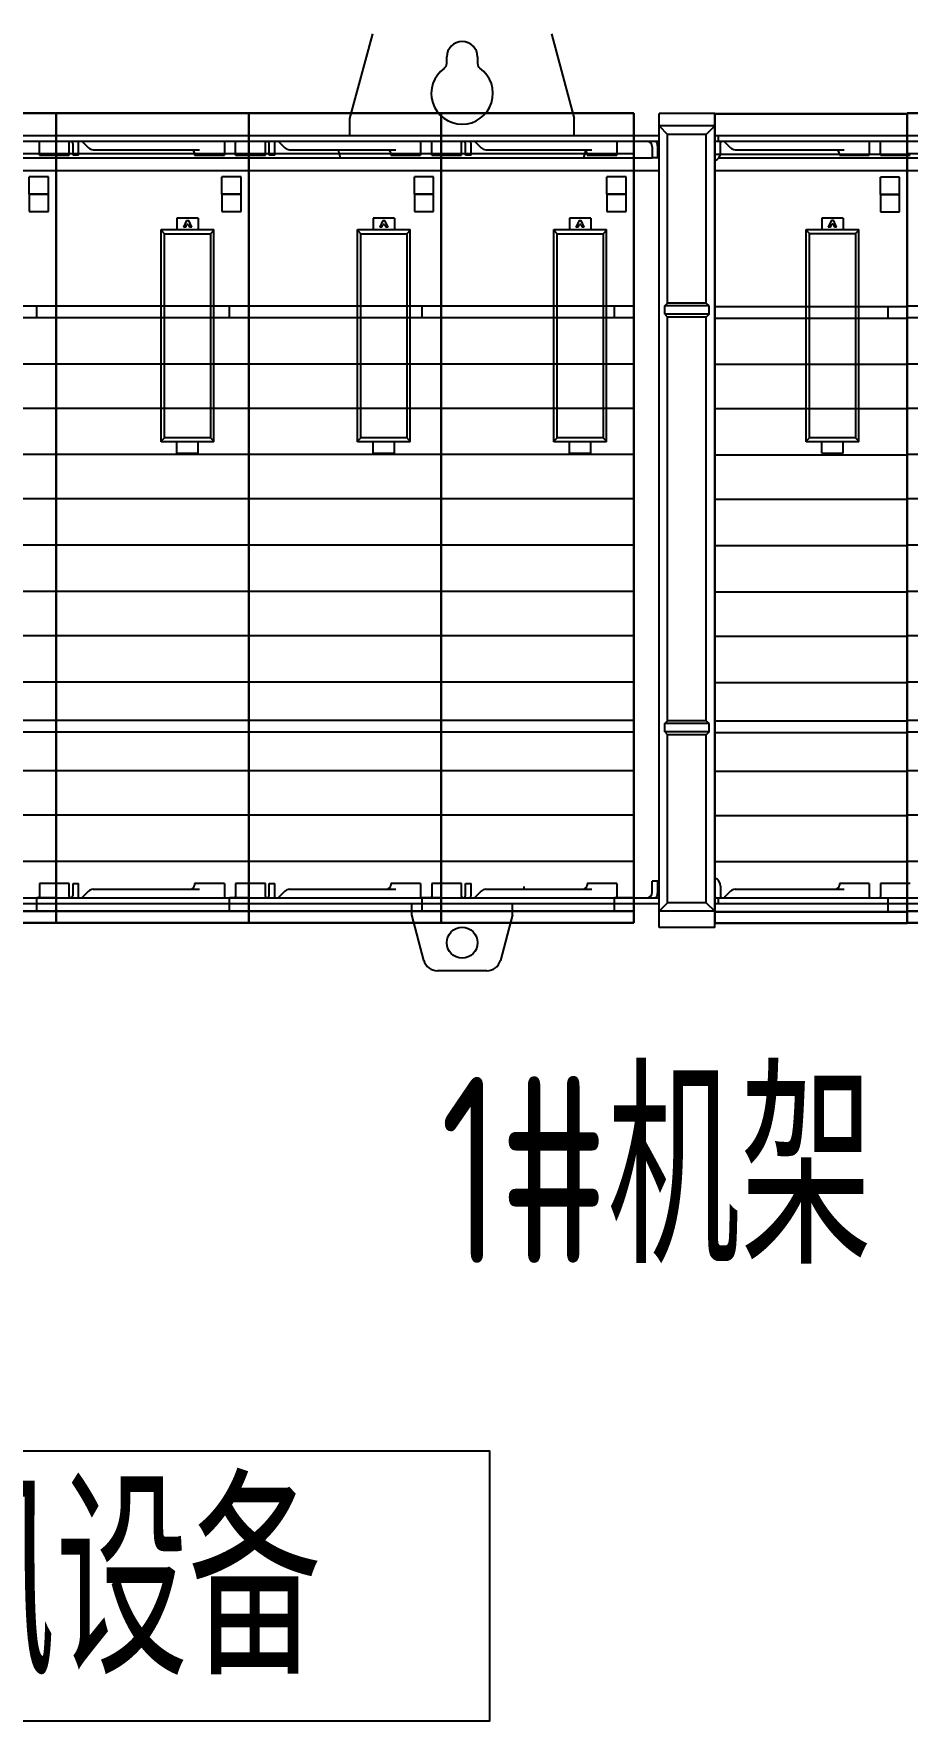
# Model space of a CAD drawing. Header units: millimetres. Extents: x 30557 to 235556, y -116603 to -73383.
# Drawn here: x 36311.9 to 36499.2, y -74812.3 to -74450.3 of the extents above; entities that cross this region are included whole.
import ezdxf

# ---------------------------------------------------------------- set-up
doc = ezdxf.new("R2010")
doc.units = ezdxf.units.MM
doc.layers.add('DRAW', color=7, linetype='Continuous')
doc.styles.add('supcon', font='sceie.shx', dxfattribs={"width": 0.75, "height": 40, "bigfont": 'sceic.shx'})

# ---------------------------------------------------------------- blocks, each defined once
blk = doc.blocks.new('1756-IO-Z')
for p, q in [((0, -142.68), (0, 0)), ((0, 0), (34.42, 0)), ((34.42, 0), (0, 0)), ((0, 0), (0, -142.68)), ((34.42, 0), (0, 0)), ((34.42, 0), (34.42, -142.68)), ((34.42, -142.68), (34.42, 0)), ((0, -7.24), (34.42, -7.24)), ((29.61, -14.47), (29.61, -11.38)), ((33.05, -11.38), (29.61, -11.38)), ((33.05, -14.47), (33.05, -11.38)), ((33.05, -14.47), (29.61, -14.47)), ((29.61, -14.47), (29.61, -17.58)), ((29.61, -14.47), (33.05, -14.47)), ((29.61, -14.47), (29.61, -17.58)), ((33.05, -17.58), (33.05, -14.47)), ((33.05, -17.58), (33.05, -14.47)), ((29.61, -17.58), (33.05, -17.58)), ((29.61, -17.58), (33.05, -17.58)), ((0, -34.47), (34.42, -34.47)), ((30.98, -36.54), (30.98, -34.47)), ((0, -36.54), (34.42, -36.54)), ((0, -44.81), (34.42, -44.81)), ((0, -52.73), (34.42, -52.73)), ((0, -61), (34.42, -61)), ((0, -68.93), (34.42, -68.93)), ((0, -77.2), (34.42, -77.2)), ((0, -85.47), (34.42, -85.47)), ((0, -93.4), (34.42, -93.4)), ((0, -101.68), (34.42, -101.68)), ((0, -108.56), (34.42, -108.56)), ((0, -110.63), (34.42, -110.63)), ((0, -117.53), (34.42, -117.53)), ((0, -125.45), (34.42, -125.45)), ((0, -133.72), (34.42, -133.72)), ((30.98, -142.68), (30.98, -140.27)), ((34.42, -140.27), (30.98, -140.27)), ((34.42, -142.68), (0, -142.68)), ((0, -142.68), (34.42, -142.68)), ((0, -144.74), (0, -142.68)), ((0, -142.68), (0, -144.74)), ((34.42, -144.74), (0, -144.74)), ((0, -144.74), (34.42, -144.74)), ((34.42, -144.74), (34.42, -142.68)), ((34.42, -142.68), (34.42, -144.74))]:
    blk.add_line(p, q)
blk = doc.blocks.new('1756-A13-Z')
at = {"color": 7, "linetype": 'Continuous'}
for p, q in [((181.91, 7.03), (185.98, 22.21)), ((217.93, 22.21), (222, 7.03)), ((199.2, 16.86), (199.2, 18.05)), ((204.71, 18.05), (204.71, 16.86)), ((181.91, 4.02), (181.91, 7.03)), ((222, 4.02), (222, 7.03)), ((237.19, -137.6), (237.19, 7.92)), ((247.11, 7.92), (237.19, 7.92)), ((247.11, -137.6), (247.11, 7.92)), ((26.36, 4.02), (237.19, 4.02)), ((237.19, 5.72), (238.69, 4.22)), ((247.11, 5.72), (237.19, 5.72)), ((238.69, -25.95), (238.69, 4.22)), ((245.61, 4.22), (238.69, 4.22)), ((247.11, 5.72), (245.61, 4.22)), ((245.61, -25.95), (245.61, 4.22)), ((247.11, 4.02), (492.91, 4.02)), ((247.71, 4.02), (247.71, 3.02)), ((26.36, 3.02), (237.19, 3.02)), ((27.45, 0), (235.93, 0)), ((126.39, 0.47), (126.39, 2.77)), ((126.39, 0.47), (131.71, 0.47)), ((131.71, 0.47), (131.71, 2.77)), ((132.4, 0.47), (132.4, 2.52)), ((133.4, 0.47), (132.4, 0.47)), ((133.4, 0.47), (133.4, 2.52)), ((134.06, 2.94), (135.19, 1.81)), ((136.01, 1.47), (155.01, 1.47)), ((154.13, 0.72), (154.13, 0.47)), ((154.13, 0.47), (159.46, 0.47)), ((159.46, 2.77), (159.46, 0.47)), ((161.47, 0.47), (161.47, 2.77)), ((161.47, 0.47), (166.79, 0.47)), ((166.79, 0.47), (166.79, 2.77)), ((167.48, 0.47), (167.48, 2.52)), ((168.48, 0.47), (167.48, 0.47)), ((168.48, 0.47), (168.48, 2.52)), ((169.14, 2.94), (170.27, 1.81)), ((171.09, 1.47), (190.09, 1.47)), ((179.91, 1.01), (179.91, 1.47)), ((179.91, 1.01), (180.18, 0)), ((189.21, 0.72), (189.21, 0.47)), ((189.21, 0.47), (194.54, 0.47)), ((194.54, 2.77), (194.54, 0.47)), ((196.54, 0.47), (196.54, 2.77)), ((196.54, 0.47), (201.87, 0.47)), ((201.87, 0.47), (201.87, 2.77)), ((202.56, 0.47), (202.56, 2.52)), ((203.56, 0.47), (202.56, 0.47)), ((203.56, 0.47), (203.56, 2.52)), ((204.22, 2.94), (205.35, 1.81)), ((206.17, 1.47), (225.17, 1.47)), ((223.74, 0), (224.01, 1.01)), ((224.01, 1.01), (224.01, 1.28)), ((224.29, 0.72), (224.29, 0.47)), ((224.29, 0.47), (229.62, 0.47)), ((229.62, 2.77), (229.62, 0.47)), ((235.93, 2.01), (235.93, 0.01)), ((236.94, 0.01), (235.93, 0.01)), ((236.94, 0.01), (236.94, 2.01)), ((236.94, 0), (237.19, 0)), ((247.11, 3.02), (492.91, 3.02)), ((247.16, 2.77), (247.16, 0.91)), ((247.82, 0), (491.51, 0)), ((248.16, 0.91), (248.16, 2.77)), ((248.82, 2.94), (249.95, 1.81)), ((250.77, 1.47), (270.27, 1.47)), ((269.4, 0.72), (269.4, 0.47)), ((269.4, 0.47), (274.72, 0.47)), ((274.72, 2.77), (274.72, 0.47)), ((276.73, 0.47), (276.73, 2.77)), ((276.73, 0.47), (282.05, 0.47)), ((26.36, -2.24), (237.19, -2.22)), ((247.11, -2.22), (492.91, -2.2)), ((150.98, -10.76), (150.98, -12.79)), ((154.8, -10.76), (150.98, -10.76)), ((152.7, -11.16), (152.14, -12.37)), ((152.54, -12.37), (152.77, -11.87)), ((152.7, -11.16), (153.08, -11.16)), ((153.01, -11.87), (152.77, -11.87)), ((153.01, -11.87), (153.24, -12.37)), ((153.64, -12.37), (153.08, -11.16)), ((154.8, -10.76), (154.8, -12.79)), ((186.06, -10.76), (186.06, -12.79)), ((189.88, -10.76), (186.06, -10.76)), ((187.78, -11.16), (187.22, -12.36)), ((187.62, -12.36), (187.85, -11.87)), ((187.78, -11.16), (188.16, -11.16)), ((188.09, -11.87), (187.85, -11.87)), ((188.09, -11.87), (188.32, -12.36)), ((188.72, -12.36), (188.16, -11.16)), ((189.88, -10.76), (189.88, -12.79)), ((221.14, -10.76), (221.14, -12.79)), ((224.96, -10.76), (221.14, -10.76)), ((222.86, -11.16), (222.3, -12.36)), ((222.7, -12.36), (222.93, -11.87)), ((222.86, -11.16), (223.24, -11.16)), ((223.17, -11.87), (222.93, -11.87)), ((223.17, -11.87), (223.4, -12.36)), ((223.8, -12.36), (223.24, -11.16)), ((224.96, -10.76), (224.96, -12.79)), ((266.24, -10.75), (266.24, -12.78)), ((270.06, -10.75), (266.24, -10.75)), ((267.96, -11.15), (267.4, -12.36)), ((267.8, -12.36), (268.03, -11.86)), ((267.96, -11.15), (268.34, -11.15)), ((268.27, -11.86), (268.03, -11.86)), ((268.27, -11.86), (268.5, -12.36)), ((268.9, -12.36), (268.34, -11.15)), ((270.06, -10.75), (270.06, -12.78)), ((148.18, -50.78), (148.18, -12.79)), ((148.18, -12.79), (157.6, -12.79)), ((148.18, -12.94), (148.78, -13.54)), ((148.78, -50.03), (148.78, -13.54)), ((148.78, -13.54), (157, -13.54)), ((152.54, -12.37), (152.14, -12.37)), ((153.64, -12.37), (153.24, -12.37)), ((157.6, -12.94), (157, -13.54)), ((157, -13.54), (157, -50.03)), ((157.6, -50.78), (157.6, -12.79)), ((183.26, -50.78), (183.26, -12.79)), ((183.26, -12.79), (192.68, -12.79)), ((183.26, -12.94), (183.86, -13.54)), ((183.86, -50.02), (183.86, -13.54)), ((183.86, -13.54), (192.08, -13.54)), ((187.62, -12.36), (187.22, -12.36)), ((188.72, -12.36), (188.32, -12.36)), ((192.68, -12.94), (192.08, -13.54)), ((192.08, -13.54), (192.08, -50.02)), ((192.68, -50.77), (192.68, -12.79)), ((218.34, -50.77), (218.34, -12.79)), ((218.34, -12.79), (227.76, -12.79)), ((218.34, -12.94), (218.94, -13.54)), ((218.94, -50.02), (218.94, -13.54)), ((218.94, -13.54), (227.16, -13.54)), ((222.7, -12.36), (222.3, -12.36)), ((223.8, -12.36), (223.4, -12.36)), ((227.76, -12.94), (227.16, -13.54)), ((227.16, -13.54), (227.16, -50.02)), ((227.76, -50.77), (227.76, -12.79)), ((263.44, -50.77), (263.44, -12.78)), ((263.44, -12.78), (272.86, -12.78)), ((263.44, -12.93), (264.04, -13.53)), ((264.04, -50.02), (264.04, -13.53)), ((264.04, -13.53), (272.26, -13.53)), ((267.8, -12.36), (267.4, -12.36)), ((268.9, -12.36), (268.5, -12.36)), ((272.86, -12.93), (272.26, -13.53)), ((272.26, -13.53), (272.26, -50.02)), ((272.86, -50.77), (272.86, -12.78)), ((238.19, -26.45), (238.69, -25.95)), ((238.19, -27.95), (238.19, -26.45)), ((246.11, -26.45), (238.19, -26.45)), ((245.61, -25.95), (238.69, -25.95)), ((246.11, -26.45), (245.61, -25.95)), ((246.11, -27.95), (246.11, -26.45)), ((238.19, -27.95), (238.69, -28.45)), ((246.11, -27.95), (238.19, -27.95)), ((238.69, -100.62), (238.69, -28.45)), ((245.61, -28.45), (238.69, -28.45)), ((246.11, -27.95), (245.61, -28.45)), ((245.61, -100.62), (245.61, -28.45)), ((148.18, -50.63), (148.78, -50.03)), ((157.6, -50.78), (148.18, -50.78)), ((157, -50.03), (148.78, -50.03)), ((150.98, -52.81), (150.98, -50.78)), ((154.8, -52.81), (154.8, -50.78)), ((157.6, -50.63), (157, -50.03)), ((183.26, -50.63), (183.86, -50.02)), ((192.68, -50.77), (183.26, -50.78)), ((192.08, -50.02), (183.86, -50.02)), ((186.06, -52.8), (186.06, -50.78)), ((189.88, -52.8), (189.88, -50.78)), ((192.68, -50.62), (192.08, -50.02)), ((218.34, -50.62), (218.94, -50.02)), ((227.76, -50.77), (218.34, -50.77)), ((227.16, -50.02), (218.94, -50.02)), ((221.14, -52.8), (221.14, -50.77)), ((224.96, -52.8), (224.96, -50.77)), ((227.76, -50.62), (227.16, -50.02)), ((263.44, -50.62), (264.04, -50.02)), ((272.86, -50.77), (263.44, -50.77)), ((272.26, -50.02), (264.04, -50.02)), ((266.24, -52.8), (266.24, -50.77)), ((270.06, -52.8), (270.06, -50.77)), ((272.86, -50.62), (272.26, -50.02)), ((150.98, -52.81), (154.8, -52.81)), ((186.06, -52.8), (189.88, -52.8)), ((221.14, -52.8), (224.96, -52.8)), ((266.24, -52.8), (270.06, -52.8)), ((238.19, -101.12), (238.69, -100.62)), ((246.11, -101.12), (238.19, -101.12)), ((238.19, -102.62), (238.19, -101.12)), ((245.61, -100.62), (238.69, -100.62)), ((246.11, -101.12), (245.61, -100.62)), ((246.11, -102.62), (246.11, -101.12)), ((246.11, -102.62), (238.19, -102.62)), ((238.19, -102.62), (238.69, -103.12)), ((245.61, -103.12), (238.69, -103.12)), ((238.69, -133.19), (238.69, -103.12)), ((246.11, -102.62), (245.61, -103.12)), ((245.61, -133.19), (245.61, -103.12)), ((236.94, -129.28), (235.93, -129.28)), ((235.93, -131.29), (235.93, -129.28)), ((236.94, -131.29), (236.94, -129.28)), ((26.36, -132.29), (237.19, -132.29)), ((126.39, -129.74), (126.39, -132.04)), ((131.71, -129.74), (126.39, -129.74)), ((131.71, -132.04), (131.71, -129.74)), ((132.4, -131.79), (132.4, -129.74)), ((132.4, -129.74), (133.4, -129.74)), ((133.4, -131.79), (133.4, -129.74)), ((135.19, -131.08), (134.06, -132.22)), ((136.01, -130.75), (155.01, -130.75)), ((154.13, -129.74), (154.13, -129.99)), ((159.46, -129.74), (154.13, -129.74)), ((159.46, -129.74), (159.46, -132.04)), ((161.47, -129.74), (161.47, -132.04)), ((166.79, -129.74), (161.47, -129.74)), ((166.79, -132.04), (166.79, -129.74)), ((167.48, -131.79), (167.48, -129.74)), ((167.48, -129.74), (168.48, -129.74)), ((168.48, -131.79), (168.48, -129.74)), ((170.27, -131.08), (169.14, -132.22)), ((171.09, -130.75), (190.09, -130.75)), ((189.21, -129.74), (189.21, -129.99)), ((194.54, -129.74), (189.21, -129.74)), ((194.54, -129.74), (194.54, -132.04)), ((196.54, -129.74), (196.54, -132.04)), ((201.87, -129.74), (196.54, -129.74)), ((201.87, -132.04), (201.87, -129.74)), ((202.56, -129.74), (203.56, -129.74)), ((202.56, -131.79), (202.56, -129.74)), ((203.56, -131.79), (203.56, -129.74)), ((205.35, -131.08), (204.22, -132.22)), ((206.17, -130.75), (225.17, -130.75)), ((212.98, -130.28), (212.98, -130.75)), ((229.62, -129.74), (224.29, -129.74)), ((224.29, -129.74), (224.29, -129.99)), ((229.62, -129.74), (229.62, -132.04)), ((247.11, -132.29), (492.91, -132.29)), ((247.16, -132.04), (247.16, -130.18)), ((247.71, -132.29), (247.71, -133.29)), ((248.16, -130.18), (248.16, -132.04)), ((249.95, -131.08), (248.82, -132.22)), ((250.77, -130.75), (270.27, -130.75)), ((274.72, -129.74), (269.4, -129.74)), ((269.4, -129.74), (269.4, -129.99)), ((274.72, -129.74), (274.72, -132.04)), ((282.05, -129.74), (276.73, -129.74)), ((276.73, -129.74), (276.73, -132.04)), ((26.36, -133.29), (237.19, -133.29)), ((192.94, -135.3), (192.94, -133.29)), ((195.12, -143.46), (192.94, -135.3)), ((210.98, -135.3), (208.79, -143.46)), ((210.98, -135.3), (210.98, -133.29)), ((238.69, -133.19), (237.19, -134.69)), ((247.11, -134.69), (237.19, -134.69)), ((245.61, -133.19), (238.69, -133.19)), ((245.61, -133.19), (247.11, -134.69)), ((247.11, -133.29), (492.91, -133.29)), ((247.11, -137.6), (237.19, -137.6)), ((206.37, -145.32), (197.54, -145.32))]:
    blk.add_line(p, q, dxfattribs=at)
blk.add_circle((201.96, -140.31), 2.76, dxfattribs=at)
for centre, radius, start, end in [((201.96, 18.05), 2.76, 0, 180), ((201.96, 11.54), 5.51, 125.2344, 54.7093), ((198.2, 16.86), 1, 305.2344, 0), ((205.72, 16.86), 1, 180, 234.7656), ((131.9, 2.52), 1.5, 0, 19.7047), ((166.98, 2.52), 1.5, 0, 19.7047), ((202.06, 2.52), 1.5, 0, 19.7047), ((234.93, 2.01), 2, 0, 30.6086), ((248.41, 2.77), 1.25, 167.9821, 180), ((126.14, 2.77), 0.251, 0, 60), ((131.96, 2.77), 0.251, 150, 180), ((131.9, 2.52), 0.501, 0, 59.8811), ((136.01, 2.63), 1.15, 225, 270), ((153.38, 0.72), 0.752, 0, 60), ((159.71, 2.77), 0.251, 150, 180), ((161.21, 2.77), 0.251, 0, 60), ((167.04, 2.77), 0.251, 150, 180), ((166.98, 2.52), 0.501, 0, 59.8811), ((171.09, 2.63), 1.15, 225, 270), ((188.46, 0.72), 0.752, 0, 60), ((194.79, 2.77), 0.251, 120, 180), ((196.29, 2.77), 0.251, 0, 60), ((202.12, 2.77), 0.251, 150, 180), ((202.06, 2.52), 0.501, 0, 59.8811), ((206.17, 2.63), 1.15, 225, 270), ((223.54, 0.72), 0.752, 0, 60), ((229.87, 2.77), 0.251, 150, 180), ((234.93, 2.01), 1, 0, 90), ((246.66, 0.91), 1.5, 287.7984, 0), ((246.66, 0.91), 0.501, 337.3432, 0), ((248.41, 2.77), 0.251, 119.2082, 180), ((250.77, 2.63), 1.15, 225, 270), ((268.64, 0.72), 0.752, 0, 60), ((274.97, 2.77), 0.251, 150, 180), ((276.48, 2.77), 0.251, 0, 60), ((246.66, -130.18), 1.5, 0, 72.2016), ((126.14, -132.04), 0.251, 330, 0), ((131.96, -132.04), 0.251, 180, 240), ((131.9, -131.79), 0.501, 300.1074, 0), ((131.9, -131.79), 1.5, 340.2953, 0), ((136.01, -131.9), 1.15, 90, 135), ((153.38, -129.99), 0.752, 270, 0), ((159.71, -132.04), 0.251, 180, 240), ((161.21, -132.04), 0.251, 330, 0), ((167.04, -132.04), 0.251, 180, 240), ((166.98, -131.79), 0.501, 300.1074, 0), ((166.98, -131.79), 1.5, 340.2953, 0), ((171.09, -131.9), 1.15, 90, 135), ((188.46, -129.99), 0.752, 270, 0), ((194.79, -132.04), 0.251, 180, 240), ((196.29, -132.04), 0.251, 330, 0), ((202.12, -132.04), 0.251, 180, 240), ((202.06, -131.79), 0.501, 300.1074, 0), ((202.06, -131.79), 1.5, 340.2953, 0), ((206.17, -131.9), 1.15, 90, 135), ((223.54, -129.99), 0.752, 270, 0), ((229.87, -132.04), 0.251, 180, 240), ((234.93, -131.29), 1, 270, 0), ((234.93, -131.29), 2, 329.3914, 0), ((246.66, -130.18), 0.501, 0, 22.6631), ((248.41, -132.04), 1.25, 180, 192.0165), ((248.41, -132.04), 0.251, 180, 238.2271), ((250.77, -131.9), 1.15, 90, 135), ((268.64, -129.99), 0.752, 270, 0), ((274.97, -132.04), 0.251, 180, 240), ((276.48, -132.04), 0.251, 330, 0), ((197.54, -142.81), 2.51, 195, 270), ((206.37, -142.81), 2.51, 270, 345)]:
    blk.add_arc(centre, radius, start, end, dxfattribs=at)

msp = doc.modelspace()

# ---------------------------------------------------------------- linework, layer by layer
msp.add_lwpolyline([(36182.43, -74754.3), (36409.62, -74754.3), (36409.62, -74812.35), (36182.43, -74812.35)], close=True)

# ---------------------------------------------------------------- block references
at = {"xscale": 1.2, "yscale": 1.2, "zscale": 1.2}
for name, p in [('1756-A13-Z', (36161.41, -74476.95)), ('1756-IO-Z', (36275.37, -74467.33)), ('1756-IO-Z', (36316.68, -74467.33)), ('1756-IO-Z', (36357.99, -74467.33)), ('1756-IO-Z', (36399.29, -74467.33)), ('1756-IO-Z', (36457.94, -74467.45)), ('1756-IO-Z', (36499.24, -74467.33))]:
    msp.add_blockref(name, p, dxfattribs=at)

# ---------------------------------------------------------------- texts
at = {"layer": 'DRAW', "color": 3, "linetype": 'Continuous', "style": 'supcon', "width": 0.75}
for s, p in [('1#机架', (36399.13, -74714.11)), ('485通讯设备', (36202.42, -74802.25))]:
    msp.add_text(s, height=40, dxfattribs=at).set_placement(p)

doc.saveas('drawing.dxf')
